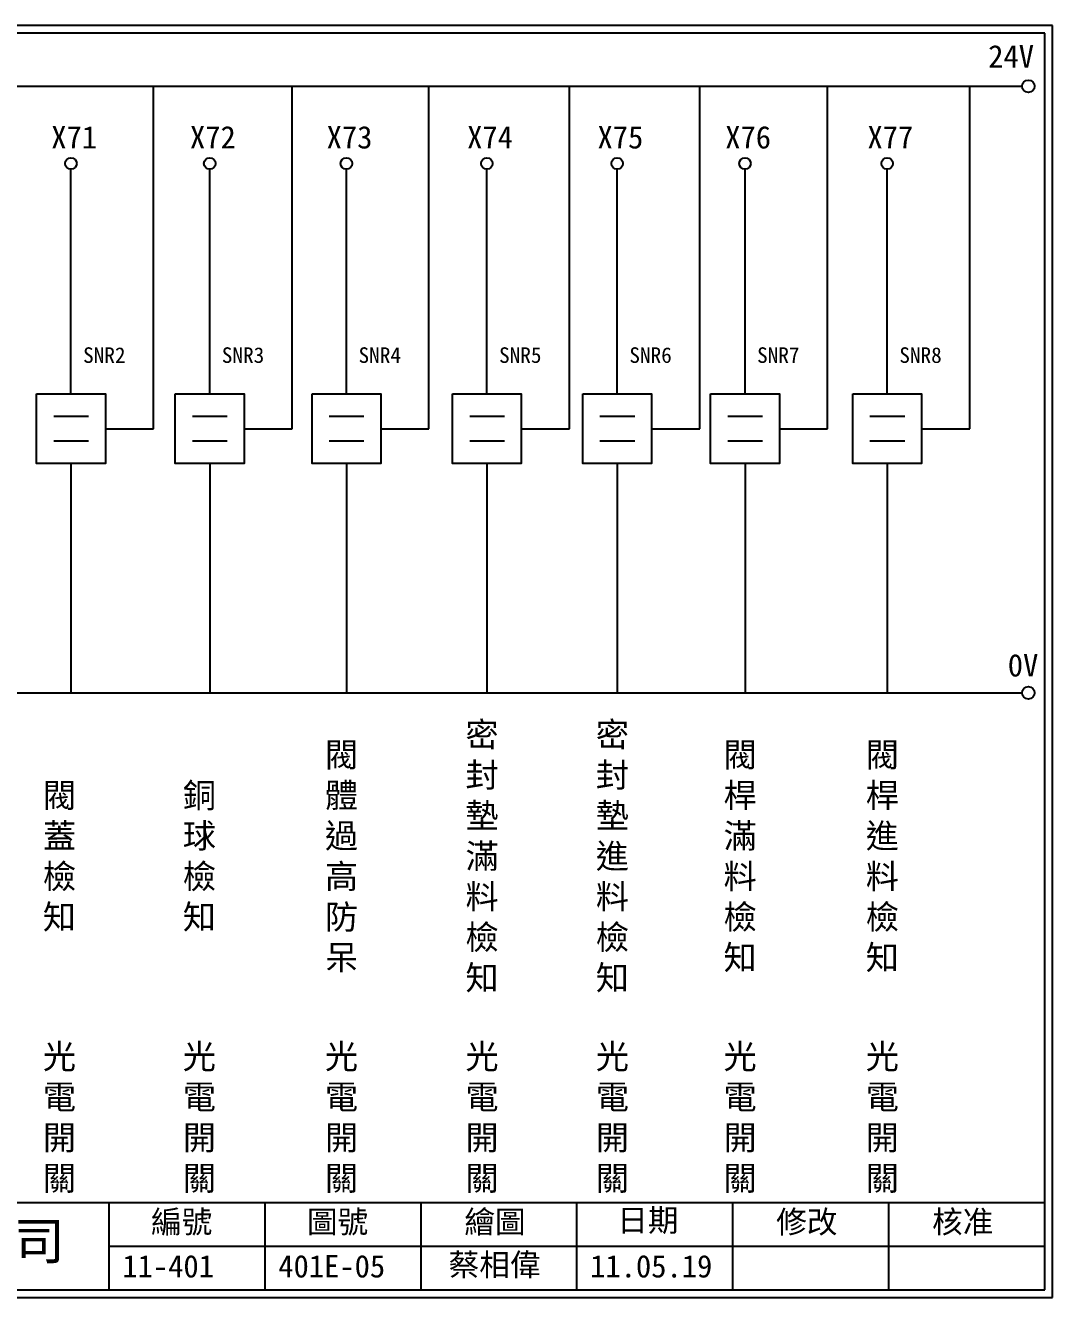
# Model space of a CAD drawing. Extents: x 325 to 612, y 3 to 207.
# Drawn here: x 447.6 to 612.3, y 3 to 207 of the extents above; entities that cross this region are included whole.
import ezdxf

# ---------------------------------------------------------------- set-up
doc = ezdxf.new("R2010")
doc.units = 0
doc.layers.get('0').update_dxf_attribs({"linetype": 'CONTINUOUS'})
doc.layers.add('圖框層', color=7, linetype='CONTINUOUS')
doc.layers.add('標尺寸層', color=3, linetype='CONTINUOUS')
doc.styles.add('CNS', font='romanc.shx', dxfattribs={"bigfont": 'chineset.shx'})
doc.styles.add('STSL', font='KAIU.TTF')

msp = doc.modelspace()

# ---------------------------------------------------------------- linework, layer by layer
for p, q in [((468.17, 142.31), (468.17, 197.22)), ((490.41, 142.31), (490.41, 197.22)), ((512.33, 142.31), (512.33, 197.22)), ((534.86, 142.31), (534.86, 197.22)), ((555.75, 142.31), (555.75, 197.22)), ((576.23, 142.31), (576.23, 197.22)), ((599.03, 142.31), (599.03, 197.22)), ((454.94, 147.89), (454.94, 183.91)), ((477.19, 147.89), (477.19, 183.91)), ((499.1, 147.89), (499.1, 183.91)), ((521.63, 147.89), (521.63, 183.91)), ((542.52, 147.89), (542.52, 183.91)), ((563.01, 147.89), (563.01, 183.91)), ((585.81, 147.89), (585.81, 183.91)), ((460.46, 142.31), (468.17, 142.31)), ((482.7, 142.31), (490.41, 142.31)), ((504.61, 142.31), (512.33, 142.31)), ((527.14, 142.31), (534.86, 142.31)), ((548.04, 142.31), (555.75, 142.31)), ((568.52, 142.31), (576.23, 142.31)), ((591.32, 142.31), (599.03, 142.31)), ((454.94, 136.73), (454.94, 99.96)), ((477.19, 136.73), (477.19, 99.96)), ((499.1, 136.73), (499.1, 99.96)), ((521.63, 136.73), (521.63, 99.96)), ((542.52, 136.73), (542.52, 99.96)), ((563.01, 136.73), (563.01, 99.96)), ((585.81, 136.73), (585.81, 99.96))]:
    msp.add_line(p, q)
for points in [[(449.43, 147.89), (460.46, 147.89), (460.46, 136.73), (449.43, 136.73)], [(471.67, 147.89), (482.7, 147.89), (482.7, 136.73), (471.67, 136.73)], [(493.59, 147.89), (504.61, 147.89), (504.61, 136.73), (493.59, 136.73)], [(516.12, 147.89), (527.14, 147.89), (527.14, 136.73), (516.12, 136.73)], [(537.01, 147.89), (548.04, 147.89), (548.04, 136.73), (537.01, 136.73)], [(557.49, 147.89), (568.52, 147.89), (568.52, 136.73), (557.49, 136.73)], [(580.29, 147.89), (591.32, 147.89), (591.32, 136.73), (580.29, 136.73)]]:
    msp.add_lwpolyline(points, close=True)
for centre in [(608.44, 197.22), (608.44, 99.96)]:
    msp.add_circle(centre, 1)
at = {"layer": '圖框層', "color": 7}
for p, q in [((612.32, 206.97), (325.32, 206.97)), ((612.32, 3), (612.32, 206.97)), ((611.07, 205.72), (326.57, 205.72)), ((611.07, 4.25), (611.07, 205.72)), ((326.57, 18.25), (611.07, 18.25)), ((461.07, 4.25), (461.07, 18.25)), ((486.07, 4.25), (486.07, 18.25)), ((511.07, 4.25), (511.07, 18.25)), ((536.07, 4.25), (536.07, 18.25)), ((561.07, 4.25), (561.07, 18.25)), ((586.07, 4.25), (586.07, 18.25)), ((461.07, 11.25), (611.07, 11.25)), ((326.57, 4.25), (611.07, 4.25)), ((325.32, 3), (612.32, 3))]:
    msp.add_line(p, q, dxfattribs=at)
at = {"layer": '標尺寸層', "color": 7}
for p, q in [((329.84, 197.22), (607.44, 197.22)), ((452.18, 144.34), (457.75, 144.34)), ((474.43, 144.34), (479.99, 144.34)), ((496.34, 144.34), (501.91, 144.34)), ((518.87, 144.34), (524.44, 144.34)), ((539.76, 144.34), (545.33, 144.34)), ((560.25, 144.34), (565.81, 144.34)), ((583.05, 144.34), (588.61, 144.34)), ((452.18, 140.37), (457.75, 140.37)), ((474.43, 140.37), (479.99, 140.37)), ((496.34, 140.37), (501.91, 140.37)), ((518.87, 140.37), (524.44, 140.37)), ((539.76, 140.37), (545.33, 140.37)), ((560.25, 140.37), (565.81, 140.37)), ((583.05, 140.37), (588.61, 140.37)), ((330.05, 99.96), (607.44, 99.96))]:
    msp.add_line(p, q, dxfattribs=at)
for centre in [(454.94, 184.83), (477.19, 184.83), (499.1, 184.83), (521.63, 184.83), (542.52, 184.83), (563.01, 184.83), (585.81, 184.83)]:
    msp.add_circle(centre, 0.92, dxfattribs=at)

# ---------------------------------------------------------------- texts
at = {"layer": '圖框層', "color": 4, "style": 'STSL'}
for s, height, p in [('24V', 3.6, (602, 200.22)), ('X71', 3.6, (451.78, 187.24)), ('X72', 3.6, (474.02, 187.24)), ('X73', 3.6, (495.93, 187.24)), ('X74', 3.6, (518.46, 187.24)), ('X75', 3.6, (539.36, 187.24)), ('X76', 3.6, (559.84, 187.24)), ('X77', 3.6, (582.64, 187.24)), ('SNR2', 2.5, (456.89, 152.86)), ('SNR3', 2.5, (479.13, 152.86)), ('SNR4', 2.5, (501.05, 152.86)), ('SNR5', 2.5, (523.58, 152.86)), ('SNR6', 2.5, (544.47, 152.86)), ('SNR7', 2.5, (564.95, 152.86)), ('SNR8', 2.5, (587.75, 152.86)), ('0V', 3.6, (605.14, 102.58)), ('編號', 3.6, (467.78, 13.34)), ('圖號', 3.6, (492.78, 13.34)), ('繪圖', 3.6, (518.01, 13.34)), ('日期', 3.6, (542.54, 13.59)), ('修改', 3.6, (568.01, 13.34)), ('核准', 3.6, (593.01, 13.34)), ('泓陞自動化科技有限公司', 6, (363.92, 9.08)), ('蔡相偉', 3.6, (515.5, 6.47)), ('11-401', 3.6, (463.18, 6.22)), ('401E-05', 3.6, (488.18, 6.22)), ('11.05.19', 3.6, (538.18, 6.22))]:
    msp.add_text(s, height=height, dxfattribs=at).set_placement(p)
at = {"layer": '標尺寸層', "color": 7, "char_height": 3.9, "width": 4.9608, "attachment_point": 5, "style": 'CNS'}
for s, insert in [('{\\fDFKai-SB|b0|i0|c136|p65;密封墊滿料檢知}', (520.85, 73.58)), ('{\\fDFKai-SB|b0|i0|c136|p65;密封墊進料檢知}', (541.75, 73.58)), ('{\\fDFKai-SB|b0|i0|c136|p65;閥體過高防呆}', (498.32, 73.58)), ('{\\fDFKai-SB|b0|i0|c136|p65;閥桿滿料檢知}', (562.23, 73.58)), ('{\\fDFKai-SB|b0|i0|c136|p65;閥桿進料檢知}', (585.03, 73.58)), ('{\\fDFKai-SB|b0|i0|c136|p65;閥蓋檢知}', (453.1, 73.58)), ('{\\fDFKai-SB|b0|i0|c136|p65;銅球檢知}', (475.53, 73.58)), ('{\\fDFKai-SB|b0|i0|c136|p65;光電開關}', (453.1, 31.68)), ('{\\fDFKai-SB|b0|i0|c136|p65;光電開關}', (475.53, 31.68)), ('{\\fDFKai-SB|b0|i0|c136|p65;光電開關}', (498.32, 31.68)), ('{\\fDFKai-SB|b0|i0|c136|p65;光電開關}', (520.85, 31.68)), ('{\\fDFKai-SB|b0|i0|c136|p65;光電開關}', (541.75, 31.68)), ('{\\fDFKai-SB|b0|i0|c136|p65;光電開關}', (562.23, 31.68)), ('{\\fDFKai-SB|b0|i0|c136|p65;光電開關}', (585.03, 31.68))]:
    msp.add_mtext(s, dxfattribs=dict(at, insert=insert))

doc.saveas('drawing.dxf')
